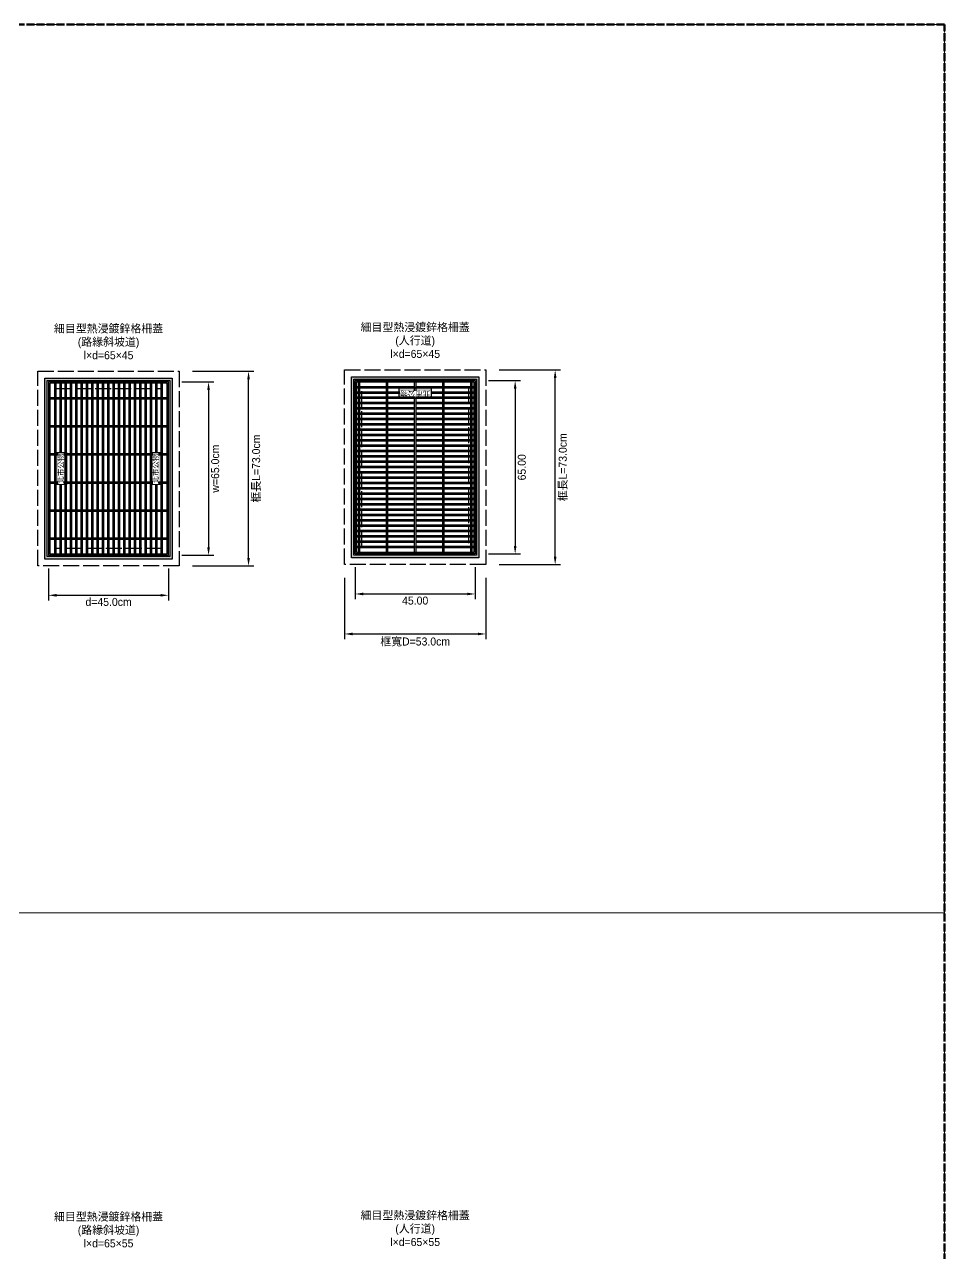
# Model space of a CAD drawing. Extents: x -6810 to 5075, y -2187 to 1200.
# Drawn here: x 2130 to 2475, y -460.8 to 0 of the extents above; entities that cross this region are included whole.
import ezdxf

# ---------------------------------------------------------------- set-up
doc = ezdxf.new("R2010")
doc.units = 0
doc.header["$MEASUREMENT"] = 0
doc.linetypes.add('ACAD_ISO02W100', pattern=[15, 12, -3])
doc.layers.add('一、3.基本-變更', color=1, linetype='Continuous', lineweight=50)
doc.layers.add('二、6.繪圖-其他施作項目', color=35, linetype='Continuous', lineweight=30)
doc.layers.add('一、4.基本-隱藏', color=9, linetype='ACAD_ISO02W100', lineweight=20, plot=False)
doc.layers.add('三、3.文字-註解文字', color=2, linetype='Continuous')
doc.styles.get("Standard").update_dxf_attribs({"font": 'kaiu.ttf', "height": 2})
doc.styles.add('註解文字', font='MS PGothic.ttf', dxfattribs={"height": 3})
doc.dimstyles.new('註解文字', dxfattribs={"dimtxt": 3, "dimasz": 3, "dimexe": 2, "dimexo": 5, "dimgap": 1, "dimtad": 2, "dimzin": 0, "dimdsep": 46, "dimtxsty": '註解文字', "dimcen": 0.1, "dimclrd": 144, "dimclre": 144, "dimclrt": 256, "dimadec": 0, "dimazin": 0, "dimtfac": 1, "dimtofl": 0, "dimtmove": 0, "dimatfit": 3, "dimfxl": 15, "dimtolj": 1, "dimtzin": 0, "dimlwd": -1, "dimlwe": -1, "dimarcsym": 1})

# ---------------------------------------------------------------- blocks, each defined once
blk = doc.blocks.new('*D48')
at = {"layer": 'Defpoints', "color": 0, "transparency": 16777216}
for p in [(2139, -199), (2184, -199), (2184, -214)]:
    blk.add_point(p, dxfattribs=at)
at = {"layer": '三、3.文字-註解文字', "color": 144, "transparency": 16777216}
for p, q in [((2139, -204), (2139, -216)), ((2184, -204), (2184, -216)), ((2142, -214), (2181, -214))]:
    blk.add_line(p, q, dxfattribs=at)
for points in [[(2142, -213.5), (2142, -214.5), (2139, -214)], [(2181, -213.5), (2181, -214.5), (2184, -214)]]:
    blk.add_solid(points, dxfattribs=at)
at = {"layer": '三、3.文字-註解文字', "transparency": 16777216, "insert": (2161.5, -216.5), "char_height": 3, "attachment_point": 5, "style": '註解文字'}
blk.add_mtext('\\A1;{\\fMS PGothic|b0|i0|c128|p34;d=45.0cm}', dxfattribs=at)
blk = doc.blocks.new('*D49')
at = {"layer": 'Defpoints', "color": 0, "transparency": 16777216}
for p in [(2184, -134), (2184, -199), (2199, -199)]:
    blk.add_point(p, dxfattribs=at)
at = {"layer": '三、3.文字-註解文字', "color": 144, "transparency": 16777216}
for p, q in [((2189, -134), (2201, -134)), ((2199, -137), (2199, -196)), ((2189, -199), (2201, -199))]:
    blk.add_line(p, q, dxfattribs=at)
for points in [[(2198.5, -137), (2199.5, -137), (2199, -134)], [(2198.5, -196), (2199.5, -196), (2199, -199)]]:
    blk.add_solid(points, dxfattribs=at)
at = {"layer": '三、3.文字-註解文字', "transparency": 16777216, "insert": (2201.5, -166.5), "char_height": 3, "attachment_point": 5, "rotation": 90, "style": '註解文字'}
blk.add_mtext('\\A1;{\\fMS PGothic|b0|i0|c128|p34;w=65.0cm}', dxfattribs=at)
blk = doc.blocks.new('*D57')
at = {"layer": 'Defpoints', "color": 0, "transparency": 16777216}
for p in [(2254, -198.5), (2299, -198.5), (2299, -213.5)]:
    blk.add_point(p, dxfattribs=at)
at = {"layer": '三、3.文字-註解文字', "color": 144, "transparency": 16777216}
for p, q in [((2254, -203.5), (2254, -215.5)), ((2299, -203.5), (2299, -215.5)), ((2257, -213.5), (2296, -213.5))]:
    blk.add_line(p, q, dxfattribs=at)
for points in [[(2257, -213), (2257, -214), (2254, -213.5)], [(2296, -213), (2296, -214), (2299, -213.5)]]:
    blk.add_solid(points, dxfattribs=at)
at = {"layer": '三、3.文字-註解文字', "transparency": 16777216, "insert": (2276.5, -216), "char_height": 3, "attachment_point": 5, "style": '註解文字'}
blk.add_mtext('\\A1;45.00', dxfattribs=at)
blk = doc.blocks.new('*D58')
at = {"layer": 'Defpoints', "color": 0, "transparency": 16777216}
for p in [(2299, -133.5), (2299, -198.5), (2314, -198.5)]:
    blk.add_point(p, dxfattribs=at)
at = {"layer": '三、3.文字-註解文字', "color": 144, "transparency": 16777216}
for p, q in [((2304, -133.5), (2316, -133.5)), ((2314, -136.5), (2314, -195.5)), ((2304, -198.5), (2316, -198.5))]:
    blk.add_line(p, q, dxfattribs=at)
for points in [[(2313.5, -136.5), (2314.5, -136.5), (2314, -133.5)], [(2313.5, -195.5), (2314.5, -195.5), (2314, -198.5)]]:
    blk.add_solid(points, dxfattribs=at)
at = {"layer": '三、3.文字-註解文字', "transparency": 16777216, "insert": (2316.5, -166), "char_height": 3, "attachment_point": 5, "rotation": 90, "style": '註解文字'}
blk.add_mtext('\\A1;65.00', dxfattribs=at)
blk = doc.blocks.new('*D64')
at = {"layer": 'Defpoints', "color": 0, "transparency": 16777216}
for p in [(2188, -130), (2214, -130), (2188, -203)]:
    blk.add_point(p, dxfattribs=at)
at = {"layer": '三、3.文字-註解文字', "color": 144, "transparency": 16777216}
for p, q in [((2193, -130), (2216, -130)), ((2214, -200), (2214, -133)), ((2193, -203), (2216, -203))]:
    blk.add_line(p, q, dxfattribs=at)
for points in [[(2213.5, -133), (2214.5, -133), (2214, -130)], [(2213.5, -200), (2214.5, -200), (2214, -203)]]:
    blk.add_solid(points, dxfattribs=at)
at = {"layer": '三、3.文字-註解文字', "transparency": 16777216, "insert": (2217.02, -166.5), "char_height": 3, "attachment_point": 5, "rotation": 90, "style": '註解文字'}
blk.add_mtext('\\A1;框長L=73.0cm', dxfattribs=at)
blk = doc.blocks.new('*D65')
at = {"layer": 'Defpoints', "color": 0, "transparency": 16777216}
for p in [(2250, -202.5), (2303, -202.5), (2303, -228.5)]:
    blk.add_point(p, dxfattribs=at)
at = {"layer": '三、3.文字-註解文字', "color": 144, "transparency": 16777216}
for p, q in [((2250, -207.5), (2250, -230.5)), ((2303, -207.5), (2303, -230.5)), ((2253, -228.5), (2300, -228.5))]:
    blk.add_line(p, q, dxfattribs=at)
for points in [[(2253, -228), (2253, -229), (2250, -228.5)], [(2300, -228), (2300, -229), (2303, -228.5)]]:
    blk.add_solid(points, dxfattribs=at)
at = {"layer": '三、3.文字-註解文字', "transparency": 16777216, "insert": (2276.5, -231.49), "char_height": 3, "attachment_point": 5, "style": '註解文字'}
blk.add_mtext('\\A1;框寬D=53.0cm', dxfattribs=at)
blk = doc.blocks.new('*D66')
at = {"layer": 'Defpoints', "color": 0, "transparency": 16777216}
for p in [(2303, -129.5), (2329, -129.5), (2303, -202.5)]:
    blk.add_point(p, dxfattribs=at)
at = {"layer": '三、3.文字-註解文字', "color": 144, "transparency": 16777216}
for p, q in [((2308, -129.5), (2331, -129.5)), ((2329, -199.5), (2329, -132.5)), ((2308, -202.5), (2331, -202.5))]:
    blk.add_line(p, q, dxfattribs=at)
for points in [[(2328.5, -132.5), (2329.5, -132.5), (2329, -129.5)], [(2328.5, -199.5), (2329.5, -199.5), (2329, -202.5)]]:
    blk.add_solid(points, dxfattribs=at)
at = {"layer": '三、3.文字-註解文字', "transparency": 16777216, "insert": (2332.02, -166), "char_height": 3, "attachment_point": 5, "rotation": 90, "style": '註解文字'}
blk.add_mtext('\\A1;框長L=73.0cm', dxfattribs=at)

msp = doc.modelspace()

# ---------------------------------------------------------------- hatches: boundary and pattern name
at = {"layer": '二、6.繪圖-其他施作項目'}
h = msp.add_hatch(color=256, dxfattribs=at)
h.dxf.hatch_style = 1
h.paths.add_polyline_path([(2270.5, -136.25), (2270.5, -140.25), (2282.5, -140.25), (2282.5, -136.25)])
h = msp.add_hatch(color=256, dxfattribs=at)
h.dxf.hatch_style = 1
h.paths.add_polyline_path([(2145.75, -160.5), (2141.75, -160.5), (2141.75, -172.5), (2145.75, -172.5)])
h = msp.add_hatch(color=256, dxfattribs=at)
h.dxf.hatch_style = 1
h.paths.add_polyline_path([(2181.25, -160.5), (2177.25, -160.5), (2177.25, -172.5), (2181.25, -172.5)])

# ---------------------------------------------------------------- linework, layer by layer
at = {"layer": '一、4.基本-隱藏'}
for points in [[(1725, -333), (2475, -333), (2475, 0), (1725, 0)], [(1725, -666), (2475, -666), (2475, -333), (1725, -333)]]:
    msp.add_lwpolyline(points, close=True, dxfattribs=at)
at = {"layer": '二、6.繪圖-其他施作項目'}
for points in [[(2254, -198.5), (2254, -133.5), (2299, -133.5), (2299, -198.5)], [(2139, -134), (2139, -199), (2184, -199), (2184, -134)], [(2282.5, -140.25), (2270.5, -140.25), (2270.5, -136.25), (2282.5, -136.25)], [(2141.75, -172.5), (2141.75, -160.5), (2145.75, -160.5), (2145.75, -172.5)], [(2177.25, -172.5), (2177.25, -160.5), (2181.25, -160.5), (2181.25, -172.5)]]:
    msp.add_lwpolyline(points, close=True, dxfattribs=at)
for points in [[(2139.5, -134.5), (2139.5, -198.5)], [(2183.5, -134.5), (2139.5, -134.5)], [(2141.25, -134.5), (2141.25, -140)], [(2141.75, -134.5), (2141.75, -140)], [(2143.25, -134.5), (2143.25, -140)], [(2143.75, -134.5), (2143.75, -140)], [(2145.25, -140), (2145.25, -134.5)], [(2145.75, -140), (2145.75, -134.5)], [(2147.25, -140), (2147.25, -134.5)], [(2147.75, -140), (2147.75, -134.5)], [(2149.25, -140), (2149.25, -134.5)], [(2149.75, -140), (2149.75, -134.5)], [(2151.25, -140), (2151.25, -134.5)], [(2151.75, -140), (2151.75, -134.5)], [(2153.25, -140), (2153.25, -134.5)], [(2153.75, -140), (2153.75, -134.5)], [(2155.25, -140), (2155.25, -134.5)], [(2155.75, -140), (2155.75, -134.5)], [(2157.25, -140), (2157.25, -134.5)], [(2157.75, -140), (2157.75, -134.5)], [(2159.25, -140), (2159.25, -134.5)], [(2159.75, -140), (2159.75, -134.5)], [(2161.25, -140), (2161.25, -134.5)], [(2161.75, -140), (2161.75, -134.5)], [(2163.25, -140), (2163.25, -134.5)], [(2163.75, -140), (2163.75, -134.5)], [(2165.25, -140), (2165.25, -134.5)], [(2165.75, -140), (2165.75, -134.5)], [(2167.25, -140), (2167.25, -134.5)], [(2167.75, -140), (2167.75, -134.5)], [(2169.25, -140), (2169.25, -134.5)], [(2169.75, -140), (2169.75, -134.5)], [(2171.25, -140), (2171.25, -134.5)], [(2171.75, -140), (2171.75, -134.5)], [(2173.25, -140), (2173.25, -134.5)], [(2173.75, -140), (2173.75, -134.5)], [(2175.25, -140), (2175.25, -134.5)], [(2175.75, -140), (2175.75, -134.5)], [(2177.25, -140), (2177.25, -134.5)], [(2177.75, -140), (2177.75, -134.5)], [(2179.25, -140), (2179.25, -134.5)], [(2179.75, -140), (2179.75, -134.5)], [(2181.25, -140), (2181.25, -134.5)], [(2181.75, -140), (2181.75, -134.5)], [(2183.5, -198.5), (2183.5, -134.5)], [(2254.5, -198), (2254.5, -134)], [(2254.5, -134), (2298.5, -134)], [(2254.5, -135.75), (2255.25, -135.75)], [(2254.5, -136.25), (2255.25, -136.25)], [(2254.5, -137.75), (2255.25, -137.75)], [(2255.25, -198), (2255.25, -134)], [(2255.75, -198), (2255.75, -134)], [(2255.75, -135.75), (2265.75, -135.75)], [(2255.75, -136.25), (2265.75, -136.25)], [(2255.75, -137.75), (2265.75, -137.75)], [(2265.75, -198), (2265.75, -134)], [(2266.25, -198), (2266.25, -134)], [(2266.25, -135.75), (2276.25, -135.75)], [(2266.25, -136.25), (2276.25, -136.25)], [(2266.25, -137.75), (2276.25, -137.75)], [(2276.25, -198), (2276.25, -134)], [(2276.75, -134), (2276.75, -198)], [(2276.75, -135.75), (2286.75, -135.75)], [(2276.75, -136.25), (2286.75, -136.25)], [(2276.75, -137.75), (2286.75, -137.75)], [(2286.75, -134), (2286.75, -198)], [(2287.25, -134), (2287.25, -198)], [(2287.25, -135.75), (2297.25, -135.75)], [(2287.25, -136.25), (2297.25, -136.25)], [(2287.25, -137.75), (2297.25, -137.75)], [(2297.25, -134), (2297.25, -198)], [(2297.75, -134), (2297.75, -198)], [(2297.75, -135.75), (2298.5, -135.75)], [(2297.75, -136.25), (2298.5, -136.25)], [(2297.75, -137.75), (2298.5, -137.75)], [(2298.5, -134), (2298.5, -198)], [(2183.5, -140), (2139.5, -140)], [(2183.5, -140.5), (2139.5, -140.5)], [(2141.25, -140.5), (2141.25, -150.5)], [(2141.75, -140.5), (2141.75, -150.5)], [(2143.25, -140.5), (2143.25, -150.5)], [(2143.75, -140.5), (2143.75, -150.5)], [(2145.25, -150.5), (2145.25, -140.5)], [(2145.75, -150.5), (2145.75, -140.5)], [(2147.25, -150.5), (2147.25, -140.5)], [(2147.75, -150.5), (2147.75, -140.5)], [(2149.25, -150.5), (2149.25, -140.5)], [(2149.75, -150.5), (2149.75, -140.5)], [(2151.25, -150.5), (2151.25, -140.5)], [(2151.75, -150.5), (2151.75, -140.5)], [(2153.25, -150.5), (2153.25, -140.5)], [(2153.75, -150.5), (2153.75, -140.5)], [(2155.25, -150.5), (2155.25, -140.5)], [(2155.75, -150.5), (2155.75, -140.5)], [(2157.25, -150.5), (2157.25, -140.5)], [(2157.75, -150.5), (2157.75, -140.5)], [(2159.25, -150.5), (2159.25, -140.5)], [(2159.75, -150.5), (2159.75, -140.5)], [(2161.25, -150.5), (2161.25, -140.5)], [(2161.75, -150.5), (2161.75, -140.5)], [(2163.25, -150.5), (2163.25, -140.5)], [(2163.75, -150.5), (2163.75, -140.5)], [(2165.25, -150.5), (2165.25, -140.5)], [(2165.75, -150.5), (2165.75, -140.5)], [(2167.25, -150.5), (2167.25, -140.5)], [(2167.75, -150.5), (2167.75, -140.5)], [(2169.25, -150.5), (2169.25, -140.5)], [(2169.75, -150.5), (2169.75, -140.5)], [(2171.25, -150.5), (2171.25, -140.5)], [(2171.75, -150.5), (2171.75, -140.5)], [(2173.25, -150.5), (2173.25, -140.5)], [(2173.75, -150.5), (2173.75, -140.5)], [(2175.25, -150.5), (2175.25, -140.5)], [(2175.75, -150.5), (2175.75, -140.5)], [(2177.25, -150.5), (2177.25, -140.5)], [(2177.75, -150.5), (2177.75, -140.5)], [(2179.25, -150.5), (2179.25, -140.5)], [(2179.75, -150.5), (2179.75, -140.5)], [(2181.25, -150.5), (2181.25, -140.5)], [(2181.75, -150.5), (2181.75, -140.5)], [(2254.5, -138.25), (2255.25, -138.25)], [(2255.25, -139.75), (2254.5, -139.75)], [(2255.25, -140.25), (2254.5, -140.25)], [(2255.25, -141.75), (2254.5, -141.75)], [(2255.25, -142.25), (2254.5, -142.25)], [(2255.75, -138.25), (2265.75, -138.25)], [(2265.75, -139.75), (2255.75, -139.75)], [(2265.75, -140.25), (2255.75, -140.25)], [(2265.75, -141.75), (2255.75, -141.75)], [(2265.75, -142.25), (2255.75, -142.25)], [(2266.25, -138.25), (2276.25, -138.25)], [(2276.25, -142.25), (2266.25, -142.25)], [(2276.75, -138.25), (2286.75, -138.25)], [(2286.75, -142.25), (2276.75, -142.25)], [(2287.25, -138.25), (2297.25, -138.25)], [(2297.25, -139.75), (2287.25, -139.75)], [(2297.25, -140.25), (2287.25, -140.25)], [(2297.25, -141.75), (2287.25, -141.75)], [(2297.25, -142.25), (2287.25, -142.25)], [(2297.75, -138.25), (2298.5, -138.25)], [(2298.5, -139.75), (2297.75, -139.75)], [(2298.5, -140.25), (2297.75, -140.25)], [(2298.5, -141.75), (2297.75, -141.75)], [(2298.5, -142.25), (2297.75, -142.25)], [(2255.25, -143.75), (2254.5, -143.75)], [(2255.25, -144.25), (2254.5, -144.25)], [(2255.25, -145.75), (2254.5, -145.75)], [(2255.25, -146.25), (2254.5, -146.25)], [(2265.75, -143.75), (2255.75, -143.75)], [(2265.75, -144.25), (2255.75, -144.25)], [(2265.75, -145.75), (2255.75, -145.75)], [(2265.75, -146.25), (2255.75, -146.25)], [(2276.25, -143.75), (2266.25, -143.75)], [(2276.25, -144.25), (2266.25, -144.25)], [(2276.25, -145.75), (2266.25, -145.75)], [(2276.25, -146.25), (2266.25, -146.25)], [(2286.75, -143.75), (2276.75, -143.75)], [(2286.75, -144.25), (2276.75, -144.25)], [(2286.75, -145.75), (2276.75, -145.75)], [(2286.75, -146.25), (2276.75, -146.25)], [(2297.25, -143.75), (2287.25, -143.75)], [(2297.25, -144.25), (2287.25, -144.25)], [(2297.25, -145.75), (2287.25, -145.75)], [(2297.25, -146.25), (2287.25, -146.25)], [(2298.5, -143.75), (2297.75, -143.75)], [(2298.5, -144.25), (2297.75, -144.25)], [(2298.5, -145.75), (2297.75, -145.75)], [(2298.5, -146.25), (2297.75, -146.25)], [(2183.5, -150.5), (2139.5, -150.5)], [(2183.5, -151), (2139.5, -151)], [(2141.25, -151), (2141.25, -161)], [(2141.75, -151), (2141.75, -161)], [(2143.25, -151), (2143.25, -161)], [(2143.75, -151), (2143.75, -161)], [(2145.25, -161), (2145.25, -151)], [(2145.75, -161), (2145.75, -151)], [(2147.25, -161), (2147.25, -151)], [(2147.75, -161), (2147.75, -151)], [(2149.25, -161), (2149.25, -151)], [(2149.75, -161), (2149.75, -151)], [(2151.25, -161), (2151.25, -151)], [(2151.75, -161), (2151.75, -151)], [(2153.25, -161), (2153.25, -151)], [(2153.75, -161), (2153.75, -151)], [(2155.25, -161), (2155.25, -151)], [(2155.75, -161), (2155.75, -151)], [(2157.25, -161), (2157.25, -151)], [(2157.75, -161), (2157.75, -151)], [(2159.25, -161), (2159.25, -151)], [(2159.75, -161), (2159.75, -151)], [(2161.25, -161), (2161.25, -151)], [(2161.75, -161), (2161.75, -151)], [(2163.25, -161), (2163.25, -151)], [(2163.75, -161), (2163.75, -151)], [(2165.25, -161), (2165.25, -151)], [(2165.75, -161), (2165.75, -151)], [(2167.25, -161), (2167.25, -151)], [(2167.75, -161), (2167.75, -151)], [(2169.25, -161), (2169.25, -151)], [(2169.75, -161), (2169.75, -151)], [(2171.25, -161), (2171.25, -151)], [(2171.75, -161), (2171.75, -151)], [(2173.25, -161), (2173.25, -151)], [(2173.75, -161), (2173.75, -151)], [(2175.25, -161), (2175.25, -151)], [(2175.75, -161), (2175.75, -151)], [(2177.25, -161), (2177.25, -151)], [(2177.75, -161), (2177.75, -151)], [(2179.25, -161), (2179.25, -151)], [(2179.75, -161), (2179.75, -151)], [(2181.25, -161), (2181.25, -151)], [(2181.75, -161), (2181.75, -151)], [(2255.25, -147.75), (2254.5, -147.75)], [(2255.25, -148.25), (2254.5, -148.25)], [(2255.25, -149.75), (2254.5, -149.75)], [(2255.25, -150.25), (2254.5, -150.25)], [(2255.25, -151.75), (2254.5, -151.75)], [(2265.75, -147.75), (2255.75, -147.75)], [(2265.75, -148.25), (2255.75, -148.25)], [(2265.75, -149.75), (2255.75, -149.75)], [(2265.75, -150.25), (2255.75, -150.25)], [(2265.75, -151.75), (2255.75, -151.75)], [(2276.25, -147.75), (2266.25, -147.75)], [(2276.25, -148.25), (2266.25, -148.25)], [(2276.25, -149.75), (2266.25, -149.75)], [(2276.25, -150.25), (2266.25, -150.25)], [(2276.25, -151.75), (2266.25, -151.75)], [(2286.75, -147.75), (2276.75, -147.75)], [(2286.75, -148.25), (2276.75, -148.25)], [(2286.75, -149.75), (2276.75, -149.75)], [(2286.75, -150.25), (2276.75, -150.25)], [(2286.75, -151.75), (2276.75, -151.75)], [(2297.25, -147.75), (2287.25, -147.75)], [(2297.25, -148.25), (2287.25, -148.25)], [(2297.25, -149.75), (2287.25, -149.75)], [(2297.25, -150.25), (2287.25, -150.25)], [(2297.25, -151.75), (2287.25, -151.75)], [(2298.5, -147.75), (2297.75, -147.75)], [(2298.5, -148.25), (2297.75, -148.25)], [(2298.5, -149.75), (2297.75, -149.75)], [(2298.5, -150.25), (2297.75, -150.25)], [(2298.5, -151.75), (2297.75, -151.75)], [(2255.25, -152.25), (2254.5, -152.25)], [(2255.25, -153.75), (2254.5, -153.75)], [(2255.25, -154.25), (2254.5, -154.25)], [(2255.25, -155.75), (2254.5, -155.75)], [(2255.25, -156.25), (2254.5, -156.25)], [(2265.75, -152.25), (2255.75, -152.25)], [(2265.75, -153.75), (2255.75, -153.75)], [(2265.75, -154.25), (2255.75, -154.25)], [(2265.75, -155.75), (2255.75, -155.75)], [(2265.75, -156.25), (2255.75, -156.25)], [(2276.25, -152.25), (2266.25, -152.25)], [(2276.25, -153.75), (2266.25, -153.75)], [(2276.25, -154.25), (2266.25, -154.25)], [(2276.25, -155.75), (2266.25, -155.75)], [(2276.25, -156.25), (2266.25, -156.25)], [(2286.75, -152.25), (2276.75, -152.25)], [(2286.75, -153.75), (2276.75, -153.75)], [(2286.75, -154.25), (2276.75, -154.25)], [(2286.75, -155.75), (2276.75, -155.75)], [(2286.75, -156.25), (2276.75, -156.25)], [(2297.25, -152.25), (2287.25, -152.25)], [(2297.25, -153.75), (2287.25, -153.75)], [(2297.25, -154.25), (2287.25, -154.25)], [(2297.25, -155.75), (2287.25, -155.75)], [(2297.25, -156.25), (2287.25, -156.25)], [(2298.5, -152.25), (2297.75, -152.25)], [(2298.5, -153.75), (2297.75, -153.75)], [(2298.5, -154.25), (2297.75, -154.25)], [(2298.5, -155.75), (2297.75, -155.75)], [(2298.5, -156.25), (2297.75, -156.25)], [(2183.5, -161), (2139.5, -161)], [(2255.25, -157.75), (2254.5, -157.75)], [(2255.25, -158.25), (2254.5, -158.25)], [(2255.25, -159.75), (2254.5, -159.75)], [(2255.25, -160.25), (2254.5, -160.25)], [(2265.75, -157.75), (2255.75, -157.75)], [(2265.75, -158.25), (2255.75, -158.25)], [(2265.75, -159.75), (2255.75, -159.75)], [(2265.75, -160.25), (2255.75, -160.25)], [(2276.25, -157.75), (2266.25, -157.75)], [(2276.25, -158.25), (2266.25, -158.25)], [(2276.25, -159.75), (2266.25, -159.75)], [(2276.25, -160.25), (2266.25, -160.25)], [(2286.75, -157.75), (2276.75, -157.75)], [(2286.75, -158.25), (2276.75, -158.25)], [(2286.75, -159.75), (2276.75, -159.75)], [(2286.75, -160.25), (2276.75, -160.25)], [(2297.25, -157.75), (2287.25, -157.75)], [(2297.25, -158.25), (2287.25, -158.25)], [(2297.25, -159.75), (2287.25, -159.75)], [(2297.25, -160.25), (2287.25, -160.25)], [(2298.5, -157.75), (2297.75, -157.75)], [(2298.5, -158.25), (2297.75, -158.25)], [(2298.5, -159.75), (2297.75, -159.75)], [(2298.5, -160.25), (2297.75, -160.25)], [(2183.5, -161.5), (2139.5, -161.5)], [(2141.25, -161.5), (2141.25, -171.5)], [(2141.75, -161.5), (2141.75, -171.5)], [(2143.25, -161.5), (2143.25, -171.5)], [(2143.75, -161.5), (2143.75, -171.5)], [(2145.25, -171.5), (2145.25, -161.5)], [(2145.75, -171.5), (2145.75, -161.5)], [(2147.25, -171.5), (2147.25, -161.5)], [(2147.75, -171.5), (2147.75, -161.5)], [(2149.25, -171.5), (2149.25, -161.5)], [(2149.75, -171.5), (2149.75, -161.5)], [(2151.25, -171.5), (2151.25, -161.5)], [(2151.75, -171.5), (2151.75, -161.5)], [(2153.25, -171.5), (2153.25, -161.5)], [(2153.75, -171.5), (2153.75, -161.5)], [(2155.25, -171.5), (2155.25, -161.5)], [(2155.75, -171.5), (2155.75, -161.5)], [(2157.25, -171.5), (2157.25, -161.5)], [(2157.75, -171.5), (2157.75, -161.5)], [(2159.25, -171.5), (2159.25, -161.5)], [(2159.75, -171.5), (2159.75, -161.5)], [(2161.25, -171.5), (2161.25, -161.5)], [(2161.75, -171.5), (2161.75, -161.5)], [(2163.25, -171.5), (2163.25, -161.5)], [(2163.75, -171.5), (2163.75, -161.5)], [(2165.25, -171.5), (2165.25, -161.5)], [(2165.75, -171.5), (2165.75, -161.5)], [(2167.25, -171.5), (2167.25, -161.5)], [(2167.75, -171.5), (2167.75, -161.5)], [(2169.25, -171.5), (2169.25, -161.5)], [(2169.75, -171.5), (2169.75, -161.5)], [(2171.25, -171.5), (2171.25, -161.5)], [(2171.75, -171.5), (2171.75, -161.5)], [(2173.25, -171.5), (2173.25, -161.5)], [(2173.75, -171.5), (2173.75, -161.5)], [(2175.25, -171.5), (2175.25, -161.5)], [(2175.75, -171.5), (2175.75, -161.5)], [(2177.25, -171.5), (2177.25, -161.5)], [(2177.75, -171.5), (2177.75, -161.5)], [(2179.25, -171.5), (2179.25, -161.5)], [(2179.75, -171.5), (2179.75, -161.5)], [(2181.25, -171.5), (2181.25, -161.5)], [(2181.75, -171.5), (2181.75, -161.5)], [(2255.25, -161.75), (2254.5, -161.75)], [(2255.25, -162.25), (2254.5, -162.25)], [(2255.25, -163.75), (2254.5, -163.75)], [(2255.25, -164.25), (2254.5, -164.25)], [(2255.25, -165.75), (2254.5, -165.75)], [(2265.75, -161.75), (2255.75, -161.75)], [(2265.75, -162.25), (2255.75, -162.25)], [(2265.75, -163.75), (2255.75, -163.75)], [(2265.75, -164.25), (2255.75, -164.25)], [(2265.75, -165.75), (2255.75, -165.75)], [(2276.25, -161.75), (2266.25, -161.75)], [(2276.25, -162.25), (2266.25, -162.25)], [(2276.25, -163.75), (2266.25, -163.75)], [(2276.25, -164.25), (2266.25, -164.25)], [(2276.25, -165.75), (2266.25, -165.75)], [(2286.75, -161.75), (2276.75, -161.75)], [(2286.75, -162.25), (2276.75, -162.25)], [(2286.75, -163.75), (2276.75, -163.75)], [(2286.75, -164.25), (2276.75, -164.25)], [(2286.75, -165.75), (2276.75, -165.75)], [(2297.25, -161.75), (2287.25, -161.75)], [(2297.25, -162.25), (2287.25, -162.25)], [(2297.25, -163.75), (2287.25, -163.75)], [(2297.25, -164.25), (2287.25, -164.25)], [(2297.25, -165.75), (2287.25, -165.75)], [(2298.5, -161.75), (2297.75, -161.75)], [(2298.5, -162.25), (2297.75, -162.25)], [(2298.5, -163.75), (2297.75, -163.75)], [(2298.5, -164.25), (2297.75, -164.25)], [(2298.5, -165.75), (2297.75, -165.75)], [(2255.25, -166.25), (2254.5, -166.25)], [(2255.25, -167.75), (2254.5, -167.75)], [(2255.25, -168.25), (2254.5, -168.25)], [(2255.25, -169.75), (2254.5, -169.75)], [(2255.25, -170.25), (2254.5, -170.25)], [(2265.75, -166.25), (2255.75, -166.25)], [(2265.75, -167.75), (2255.75, -167.75)], [(2265.75, -168.25), (2255.75, -168.25)], [(2265.75, -169.75), (2255.75, -169.75)], [(2265.75, -170.25), (2255.75, -170.25)], [(2276.25, -166.25), (2266.25, -166.25)], [(2276.25, -167.75), (2266.25, -167.75)], [(2276.25, -168.25), (2266.25, -168.25)], [(2276.25, -169.75), (2266.25, -169.75)], [(2276.25, -170.25), (2266.25, -170.25)], [(2286.75, -166.25), (2276.75, -166.25)], [(2286.75, -167.75), (2276.75, -167.75)], [(2286.75, -168.25), (2276.75, -168.25)], [(2286.75, -169.75), (2276.75, -169.75)], [(2286.75, -170.25), (2276.75, -170.25)], [(2297.25, -166.25), (2287.25, -166.25)], [(2297.25, -167.75), (2287.25, -167.75)], [(2297.25, -168.25), (2287.25, -168.25)], [(2297.25, -169.75), (2287.25, -169.75)], [(2297.25, -170.25), (2287.25, -170.25)], [(2298.5, -166.25), (2297.75, -166.25)], [(2298.5, -167.75), (2297.75, -167.75)], [(2298.5, -168.25), (2297.75, -168.25)], [(2298.5, -169.75), (2297.75, -169.75)], [(2298.5, -170.25), (2297.75, -170.25)], [(2139.5, -171.5), (2183.5, -171.5)], [(2139.5, -172), (2183.5, -172)], [(2141.25, -172), (2141.25, -182)], [(2141.75, -172), (2141.75, -182)], [(2143.25, -172), (2143.25, -182)], [(2143.75, -172), (2143.75, -182)], [(2145.25, -182), (2145.25, -172)], [(2145.75, -182), (2145.75, -172)], [(2147.25, -182), (2147.25, -172)], [(2147.75, -182), (2147.75, -172)], [(2149.25, -182), (2149.25, -172)], [(2149.75, -182), (2149.75, -172)], [(2151.25, -182), (2151.25, -172)], [(2151.75, -182), (2151.75, -172)], [(2153.25, -182), (2153.25, -172)], [(2153.75, -182), (2153.75, -172)], [(2155.25, -182), (2155.25, -172)], [(2155.75, -182), (2155.75, -172)], [(2157.25, -182), (2157.25, -172)], [(2157.75, -182), (2157.75, -172)], [(2159.25, -182), (2159.25, -172)], [(2159.75, -182), (2159.75, -172)], [(2161.25, -182), (2161.25, -172)], [(2161.75, -182), (2161.75, -172)], [(2163.25, -182), (2163.25, -172)], [(2163.75, -182), (2163.75, -172)], [(2165.25, -182), (2165.25, -172)], [(2165.75, -182), (2165.75, -172)], [(2167.25, -182), (2167.25, -172)], [(2167.75, -182), (2167.75, -172)], [(2169.25, -182), (2169.25, -172)], [(2169.75, -182), (2169.75, -172)], [(2171.25, -182), (2171.25, -172)], [(2171.75, -182), (2171.75, -172)], [(2173.25, -182), (2173.25, -172)], [(2173.75, -182), (2173.75, -172)], [(2175.25, -182), (2175.25, -172)], [(2175.75, -182), (2175.75, -172)], [(2177.25, -182), (2177.25, -172)], [(2177.75, -182), (2177.75, -172)], [(2179.25, -182), (2179.25, -172)], [(2179.75, -182), (2179.75, -172)], [(2181.25, -182), (2181.25, -172)], [(2181.75, -182), (2181.75, -172)], [(2255.25, -171.75), (2254.5, -171.75)], [(2255.25, -172.25), (2254.5, -172.25)], [(2255.25, -173.75), (2254.5, -173.75)], [(2255.25, -174.25), (2254.5, -174.25)], [(2265.75, -171.75), (2255.75, -171.75)], [(2265.75, -172.25), (2255.75, -172.25)], [(2265.75, -173.75), (2255.75, -173.75)], [(2265.75, -174.25), (2255.75, -174.25)], [(2276.25, -171.75), (2266.25, -171.75)], [(2276.25, -172.25), (2266.25, -172.25)], [(2276.25, -173.75), (2266.25, -173.75)], [(2276.25, -174.25), (2266.25, -174.25)], [(2286.75, -171.75), (2276.75, -171.75)], [(2286.75, -172.25), (2276.75, -172.25)], [(2286.75, -173.75), (2276.75, -173.75)], [(2286.75, -174.25), (2276.75, -174.25)], [(2297.25, -171.75), (2287.25, -171.75)], [(2297.25, -172.25), (2287.25, -172.25)], [(2297.25, -173.75), (2287.25, -173.75)], [(2297.25, -174.25), (2287.25, -174.25)], [(2298.5, -171.75), (2297.75, -171.75)], [(2298.5, -172.25), (2297.75, -172.25)], [(2298.5, -173.75), (2297.75, -173.75)], [(2298.5, -174.25), (2297.75, -174.25)], [(2255.25, -175.75), (2254.5, -175.75)], [(2255.25, -176.25), (2254.5, -176.25)], [(2255.25, -177.75), (2254.5, -177.75)], [(2255.25, -178.25), (2254.5, -178.25)], [(2265.75, -175.75), (2255.75, -175.75)], [(2265.75, -176.25), (2255.75, -176.25)], [(2265.75, -177.75), (2255.75, -177.75)], [(2265.75, -178.25), (2255.75, -178.25)], [(2276.25, -175.75), (2266.25, -175.75)], [(2276.25, -176.25), (2266.25, -176.25)], [(2276.25, -177.75), (2266.25, -177.75)], [(2276.25, -178.25), (2266.25, -178.25)], [(2286.75, -175.75), (2276.75, -175.75)], [(2286.75, -176.25), (2276.75, -176.25)], [(2286.75, -177.75), (2276.75, -177.75)], [(2286.75, -178.25), (2276.75, -178.25)], [(2297.25, -175.75), (2287.25, -175.75)], [(2297.25, -176.25), (2287.25, -176.25)], [(2297.25, -177.75), (2287.25, -177.75)], [(2297.25, -178.25), (2287.25, -178.25)], [(2298.5, -175.75), (2297.75, -175.75)], [(2298.5, -176.25), (2297.75, -176.25)], [(2298.5, -177.75), (2297.75, -177.75)], [(2298.5, -178.25), (2297.75, -178.25)], [(2139.5, -182), (2183.5, -182)], [(2139.5, -182.5), (2183.5, -182.5)], [(2141.25, -182.5), (2141.25, -192.5)], [(2141.75, -182.5), (2141.75, -192.5)], [(2143.25, -182.5), (2143.25, -192.5)], [(2143.75, -182.5), (2143.75, -192.5)], [(2145.25, -192.5), (2145.25, -182.5)], [(2145.75, -192.5), (2145.75, -182.5)], [(2147.25, -192.5), (2147.25, -182.5)], [(2147.75, -192.5), (2147.75, -182.5)], [(2149.25, -192.5), (2149.25, -182.5)], [(2149.75, -192.5), (2149.75, -182.5)], [(2151.25, -192.5), (2151.25, -182.5)], [(2151.75, -192.5), (2151.75, -182.5)], [(2153.25, -192.5), (2153.25, -182.5)], [(2153.75, -192.5), (2153.75, -182.5)], [(2155.25, -192.5), (2155.25, -182.5)], [(2155.75, -192.5), (2155.75, -182.5)], [(2157.25, -192.5), (2157.25, -182.5)], [(2157.75, -192.5), (2157.75, -182.5)], [(2159.25, -192.5), (2159.25, -182.5)], [(2159.75, -192.5), (2159.75, -182.5)], [(2161.25, -192.5), (2161.25, -182.5)], [(2161.75, -192.5), (2161.75, -182.5)], [(2163.25, -192.5), (2163.25, -182.5)], [(2163.75, -192.5), (2163.75, -182.5)], [(2165.25, -192.5), (2165.25, -182.5)], [(2165.75, -192.5), (2165.75, -182.5)], [(2167.25, -192.5), (2167.25, -182.5)], [(2167.75, -192.5), (2167.75, -182.5)], [(2169.25, -192.5), (2169.25, -182.5)], [(2169.75, -192.5), (2169.75, -182.5)], [(2171.25, -192.5), (2171.25, -182.5)], [(2171.75, -192.5), (2171.75, -182.5)], [(2173.25, -192.5), (2173.25, -182.5)], [(2173.75, -192.5), (2173.75, -182.5)], [(2175.25, -192.5), (2175.25, -182.5)], [(2175.75, -192.5), (2175.75, -182.5)], [(2177.25, -192.5), (2177.25, -182.5)], [(2177.75, -192.5), (2177.75, -182.5)], [(2179.25, -192.5), (2179.25, -182.5)], [(2179.75, -192.5), (2179.75, -182.5)], [(2181.25, -192.5), (2181.25, -182.5)], [(2181.75, -192.5), (2181.75, -182.5)], [(2255.25, -179.75), (2254.5, -179.75)], [(2255.25, -180.25), (2254.5, -180.25)], [(2255.25, -181.75), (2254.5, -181.75)], [(2255.25, -182.25), (2254.5, -182.25)], [(2255.25, -183.75), (2254.5, -183.75)], [(2255.25, -184.25), (2254.5, -184.25)], [(2265.75, -179.75), (2255.75, -179.75)], [(2265.75, -180.25), (2255.75, -180.25)], [(2265.75, -181.75), (2255.75, -181.75)], [(2265.75, -182.25), (2255.75, -182.25)], [(2265.75, -183.75), (2255.75, -183.75)], [(2265.75, -184.25), (2255.75, -184.25)], [(2276.25, -179.75), (2266.25, -179.75)], [(2276.25, -180.25), (2266.25, -180.25)], [(2276.25, -181.75), (2266.25, -181.75)], [(2276.25, -182.25), (2266.25, -182.25)], [(2276.25, -183.75), (2266.25, -183.75)], [(2276.25, -184.25), (2266.25, -184.25)], [(2286.75, -179.75), (2276.75, -179.75)], [(2286.75, -180.25), (2276.75, -180.25)], [(2286.75, -181.75), (2276.75, -181.75)], [(2286.75, -182.25), (2276.75, -182.25)], [(2286.75, -183.75), (2276.75, -183.75)], [(2286.75, -184.25), (2276.75, -184.25)], [(2297.25, -179.75), (2287.25, -179.75)], [(2297.25, -180.25), (2287.25, -180.25)], [(2297.25, -181.75), (2287.25, -181.75)], [(2297.25, -182.25), (2287.25, -182.25)], [(2297.25, -183.75), (2287.25, -183.75)], [(2297.25, -184.25), (2287.25, -184.25)], [(2298.5, -179.75), (2297.75, -179.75)], [(2298.5, -180.25), (2297.75, -180.25)], [(2298.5, -181.75), (2297.75, -181.75)], [(2298.5, -182.25), (2297.75, -182.25)], [(2298.5, -183.75), (2297.75, -183.75)], [(2298.5, -184.25), (2297.75, -184.25)], [(2255.25, -185.75), (2254.5, -185.75)], [(2255.25, -186.25), (2254.5, -186.25)], [(2255.25, -187.75), (2254.5, -187.75)], [(2255.25, -188.25), (2254.5, -188.25)], [(2265.75, -185.75), (2255.75, -185.75)], [(2265.75, -186.25), (2255.75, -186.25)], [(2265.75, -187.75), (2255.75, -187.75)], [(2265.75, -188.25), (2255.75, -188.25)], [(2276.25, -185.75), (2266.25, -185.75)], [(2276.25, -186.25), (2266.25, -186.25)], [(2276.25, -187.75), (2266.25, -187.75)], [(2276.25, -188.25), (2266.25, -188.25)], [(2286.75, -185.75), (2276.75, -185.75)], [(2286.75, -186.25), (2276.75, -186.25)], [(2286.75, -187.75), (2276.75, -187.75)], [(2286.75, -188.25), (2276.75, -188.25)], [(2297.25, -185.75), (2287.25, -185.75)], [(2297.25, -186.25), (2287.25, -186.25)], [(2297.25, -187.75), (2287.25, -187.75)], [(2297.25, -188.25), (2287.25, -188.25)], [(2298.5, -185.75), (2297.75, -185.75)], [(2298.5, -186.25), (2297.75, -186.25)], [(2298.5, -187.75), (2297.75, -187.75)], [(2298.5, -188.25), (2297.75, -188.25)], [(2139.5, -192.5), (2183.5, -192.5)], [(2139.5, -193), (2183.5, -193)], [(2141.25, -193), (2141.25, -198.5)], [(2141.75, -193), (2141.75, -198.5)], [(2143.25, -193), (2143.25, -198.5)], [(2143.75, -193), (2143.75, -198.5)], [(2145.25, -198.5), (2145.25, -193)], [(2145.75, -198.5), (2145.75, -193)], [(2147.25, -198.5), (2147.25, -193)], [(2147.75, -198.5), (2147.75, -193)], [(2149.25, -198.5), (2149.25, -193)], [(2149.75, -198.5), (2149.75, -193)], [(2151.25, -198.5), (2151.25, -193)], [(2151.75, -198.5), (2151.75, -193)], [(2153.25, -198.5), (2153.25, -193)], [(2153.75, -198.5), (2153.75, -193)], [(2155.25, -198.5), (2155.25, -193)], [(2155.75, -198.5), (2155.75, -193)], [(2157.25, -198.5), (2157.25, -193)], [(2157.75, -198.5), (2157.75, -193)], [(2159.25, -198.5), (2159.25, -193)], [(2159.75, -198.5), (2159.75, -193)], [(2161.25, -198.5), (2161.25, -193)], [(2161.75, -198.5), (2161.75, -193)], [(2163.25, -198.5), (2163.25, -193)], [(2163.75, -198.5), (2163.75, -193)], [(2165.25, -198.5), (2165.25, -193)], [(2165.75, -198.5), (2165.75, -193)], [(2167.25, -198.5), (2167.25, -193)], [(2167.75, -198.5), (2167.75, -193)], [(2169.25, -198.5), (2169.25, -193)], [(2169.75, -198.5), (2169.75, -193)], [(2171.25, -198.5), (2171.25, -193)], [(2171.75, -198.5), (2171.75, -193)], [(2173.25, -198.5), (2173.25, -193)], [(2173.75, -198.5), (2173.75, -193)], [(2175.25, -198.5), (2175.25, -193)], [(2175.75, -198.5), (2175.75, -193)], [(2177.25, -198.5), (2177.25, -193)], [(2177.75, -198.5), (2177.75, -193)], [(2179.25, -198.5), (2179.25, -193)], [(2179.75, -198.5), (2179.75, -193)], [(2181.25, -198.5), (2181.25, -193)], [(2181.75, -198.5), (2181.75, -193)], [(2255.25, -189.75), (2254.5, -189.75)], [(2255.25, -190.25), (2254.5, -190.25)], [(2255.25, -191.75), (2254.5, -191.75)], [(2255.25, -192.25), (2254.5, -192.25)], [(2265.75, -189.75), (2255.75, -189.75)], [(2265.75, -190.25), (2255.75, -190.25)], [(2265.75, -191.75), (2255.75, -191.75)], [(2265.75, -192.25), (2255.75, -192.25)], [(2276.25, -189.75), (2266.25, -189.75)], [(2276.25, -190.25), (2266.25, -190.25)], [(2276.25, -191.75), (2266.25, -191.75)], [(2276.25, -192.25), (2266.25, -192.25)], [(2286.75, -189.75), (2276.75, -189.75)], [(2286.75, -190.25), (2276.75, -190.25)], [(2286.75, -191.75), (2276.75, -191.75)], [(2286.75, -192.25), (2276.75, -192.25)], [(2297.25, -189.75), (2287.25, -189.75)], [(2297.25, -190.25), (2287.25, -190.25)], [(2297.25, -191.75), (2287.25, -191.75)], [(2297.25, -192.25), (2287.25, -192.25)], [(2298.5, -189.75), (2297.75, -189.75)], [(2298.5, -190.25), (2297.75, -190.25)], [(2298.5, -191.75), (2297.75, -191.75)], [(2298.5, -192.25), (2297.75, -192.25)], [(2255.25, -193.75), (2254.5, -193.75)], [(2255.25, -194.25), (2254.5, -194.25)], [(2255.25, -195.75), (2254.5, -195.75)], [(2255.25, -196.25), (2254.5, -196.25)], [(2298.5, -198), (2254.5, -198)], [(2265.75, -193.75), (2255.75, -193.75)], [(2265.75, -194.25), (2255.75, -194.25)], [(2265.75, -195.75), (2255.75, -195.75)], [(2265.75, -196.25), (2255.75, -196.25)], [(2276.25, -193.75), (2266.25, -193.75)], [(2276.25, -194.25), (2266.25, -194.25)], [(2276.25, -195.75), (2266.25, -195.75)], [(2276.25, -196.25), (2266.25, -196.25)], [(2286.75, -193.75), (2276.75, -193.75)], [(2286.75, -194.25), (2276.75, -194.25)], [(2286.75, -195.75), (2276.75, -195.75)], [(2286.75, -196.25), (2276.75, -196.25)], [(2297.25, -193.75), (2287.25, -193.75)], [(2297.25, -194.25), (2287.25, -194.25)], [(2297.25, -195.75), (2287.25, -195.75)], [(2297.25, -196.25), (2287.25, -196.25)], [(2298.5, -193.75), (2297.75, -193.75)], [(2298.5, -194.25), (2297.75, -194.25)], [(2298.5, -195.75), (2297.75, -195.75)], [(2298.5, -196.25), (2297.75, -196.25)], [(2139.5, -198.5), (2183.5, -198.5)]]:
    msp.add_lwpolyline(points, dxfattribs=at)

# ---------------------------------------------------------------- texts
at = {"layer": '三、3.文字-註解文字', "char_height": 3, "attachment_point": 5, "style": '註解文字'}
for s, insert in [('{\\fMS PGothic|b0|i0|c128|p34;細目型熱浸鍍鋅格柵蓋\\P(路緣斜坡道)\\P}l{\\fMS PGothic|b0|i0|c128|p34;×d=65×45}', (2161.5, -119)), ('{\\fMS PGothic|b0|i0|c128|p34;細目型熱浸鍍鋅格柵蓋\\P(人行道)\\P}l{\\fMS PGothic|b0|i0|c128|p34;×d=65×45}', (2276.5, -118.5)), ('{\\fMS PGothic|b0|i0|c128|p34;細目型熱浸鍍鋅格柵蓋\\P(路緣斜坡道)\\Pl×d=65×}5{\\fMS PGothic|b0|i0|c128|p34;5}', (2161.5, -452)), ('{\\fMS PGothic|b0|i0|c128|p34;細目型熱浸鍍鋅格柵蓋\\P(人行道)\\Pl×d=65×}5{\\fMS PGothic|b0|i0|c128|p34;5}', (2276.5, -451.5))]:
    msp.add_mtext_dynamic_manual_height_columns(s, width=47.50959, gutter_width=15, heights=[0], dxfattribs=dict(at, insert=insert))

# ---------------------------------------------------------------- dimensions: what is measured, and where the dimension line sits
at = {"layer": '三、3.文字-註解文字'}
for base, p1, p2, angle, text, picture, middle in [((2214, -130), (2188, -203), (2188, -130), 90, '框長L=73.0cm', '*D64', (2217.02, -166.5)), ((2329, -129.5), (2303, -202.5), (2303, -129.5), 90, '框長L=73.0cm', '*D66', (2332.02, -166)), ((2199, -199), (2184, -134), (2184, -199), 90, '{\\fMS PGothic|b0|i0|c128|p34;w=65.0cm}', '*D49', (2201.5, -166.5)), ((2184, -214), (2139, -199), (2184, -199), 180, '{\\fMS PGothic|b0|i0|c128|p34;d=45.0cm}', '*D48', (2161.5, -216.5)), ((2303, -228.5), (2250, -202.5), (2303, -202.5), 180, '框寬D=53.0cm', '*D65', (2276.5, -231.494))]:
    dim = msp.add_linear_dim(base=base, p1=p1, p2=p2, angle=angle, text=text, dimstyle='註解文字', dxfattribs=at)
    dim.commit()
    dim.dimension.update_dxf_attribs({"geometry": picture, "text_midpoint": middle})
for base, p1, angle, picture, middle in [((2314, -198.5), (2299, -133.5), 90, '*D58', (2316.5, -166)), ((2299, -213.5), (2254, -198.5), 180, '*D57', (2276.5, -216))]:
    dim = msp.add_linear_dim(base=base, p1=p1, p2=(2299, -198.5), angle=angle, dimstyle='註解文字', dxfattribs=at)
    dim.commit()
    dim.dimension.update_dxf_attribs({"geometry": picture, "text_midpoint": middle})

# ---------------------------------------------------------------- next in the draw order: texts
at = {"layer": '二、6.繪圖-其他施作項目', "char_height": 2, "attachment_point": 5, "bg_fill": 3, "box_fill_scale": 1, "bg_fill_color": 256, "bg_fill_transparency": 0}
for insert, rotation in [((2276.5, -138.25), 180), ((2143.75, -166.5), 90), ((2179.25, -166.5), 90)]:
    msp.add_mtext_dynamic_manual_height_columns('北市公物', width=11.50445, gutter_width=10, heights=[0], dxfattribs=dict(at, insert=insert, rotation=rotation))

# ---------------------------------------------------------------- next in the draw order: hatches: boundary and pattern name
at = {"layer": '二、6.繪圖-其他施作項目'}
h = msp.add_hatch(color=256, dxfattribs=at)
h.dxf.hatch_style = 1
h.paths.add_polyline_path([(2137.6, -200.4), (2185.4, -200.4), (2185.4, -132.6), (2137.6, -132.6)])
h.paths.add_polyline_path([(2138.5, -199.5), (2138.5, -133.5), (2184.5, -133.5), (2184.5, -199.5)], flags=16)
h.paths.add_polyline_path([(2141.5, -196.5), (2141.5, -136.5), (2181.5, -136.5), (2181.5, -196.5)], flags=0)
h = msp.add_hatch(color=256, dxfattribs=at)
h.dxf.hatch_style = 1
h.paths.add_polyline_path([(2252.6, -199.9), (2300.4, -199.9), (2300.4, -132.1), (2252.6, -132.1)])
h.paths.add_polyline_path([(2253.5, -199), (2253.5, -133), (2299.5, -133), (2299.5, -199)], flags=16)
h.paths.add_polyline_path([(2256.5, -196), (2256.5, -136), (2296.5, -136), (2296.5, -196)], flags=0)

# ---------------------------------------------------------------- next in the draw order: linework, layer by layer
at = {"layer": '一、3.基本-變更', "linetype": 'ACAD_ISO02W100', "ltscale": 0.25}
msp.add_lwpolyline([(2475, 0), (975, 0), (975, -1000), (2475, -1000)], close=True, dxfattribs=at)
at = {"layer": '二、6.繪圖-其他施作項目', "linetype": 'ACAD_ISO02W100', "ltscale": 0.5}
for points in [[(2135, -203), (2135, -130), (2188, -130), (2188, -203)], [(2250, -202.5), (2250, -129.5), (2303, -129.5), (2303, -202.5)], [(2141.5, -196.5), (2141.5, -136.5), (2181.5, -136.5), (2181.5, -196.5)], [(2256.5, -196), (2256.5, -136), (2296.5, -136), (2296.5, -196)]]:
    msp.add_lwpolyline(points, close=True, dxfattribs=at)
at = {"layer": '二、6.繪圖-其他施作項目'}
for points in [[(2137.6, -200.4), (2137.6, -132.6), (2185.4, -132.6), (2185.4, -200.4)], [(2138.5, -199.5), (2138.5, -133.5), (2184.5, -133.5), (2184.5, -199.5)], [(2252.6, -199.9), (2252.6, -132.1), (2300.4, -132.1), (2300.4, -199.9)], [(2253.5, -199), (2253.5, -133), (2299.5, -133), (2299.5, -199)]]:
    msp.add_lwpolyline(points, close=True, dxfattribs=at)
for points in [[(2276.25, -139.75), (2266.25, -139.75)], [(2276.25, -140.25), (2266.25, -140.25)], [(2276.25, -141.75), (2266.25, -141.75)], [(2286.75, -139.75), (2276.75, -139.75)], [(2286.75, -140.25), (2276.75, -140.25)], [(2286.75, -141.75), (2276.75, -141.75)]]:
    msp.add_lwpolyline(points, dxfattribs=at)

doc.saveas('drawing.dxf')
